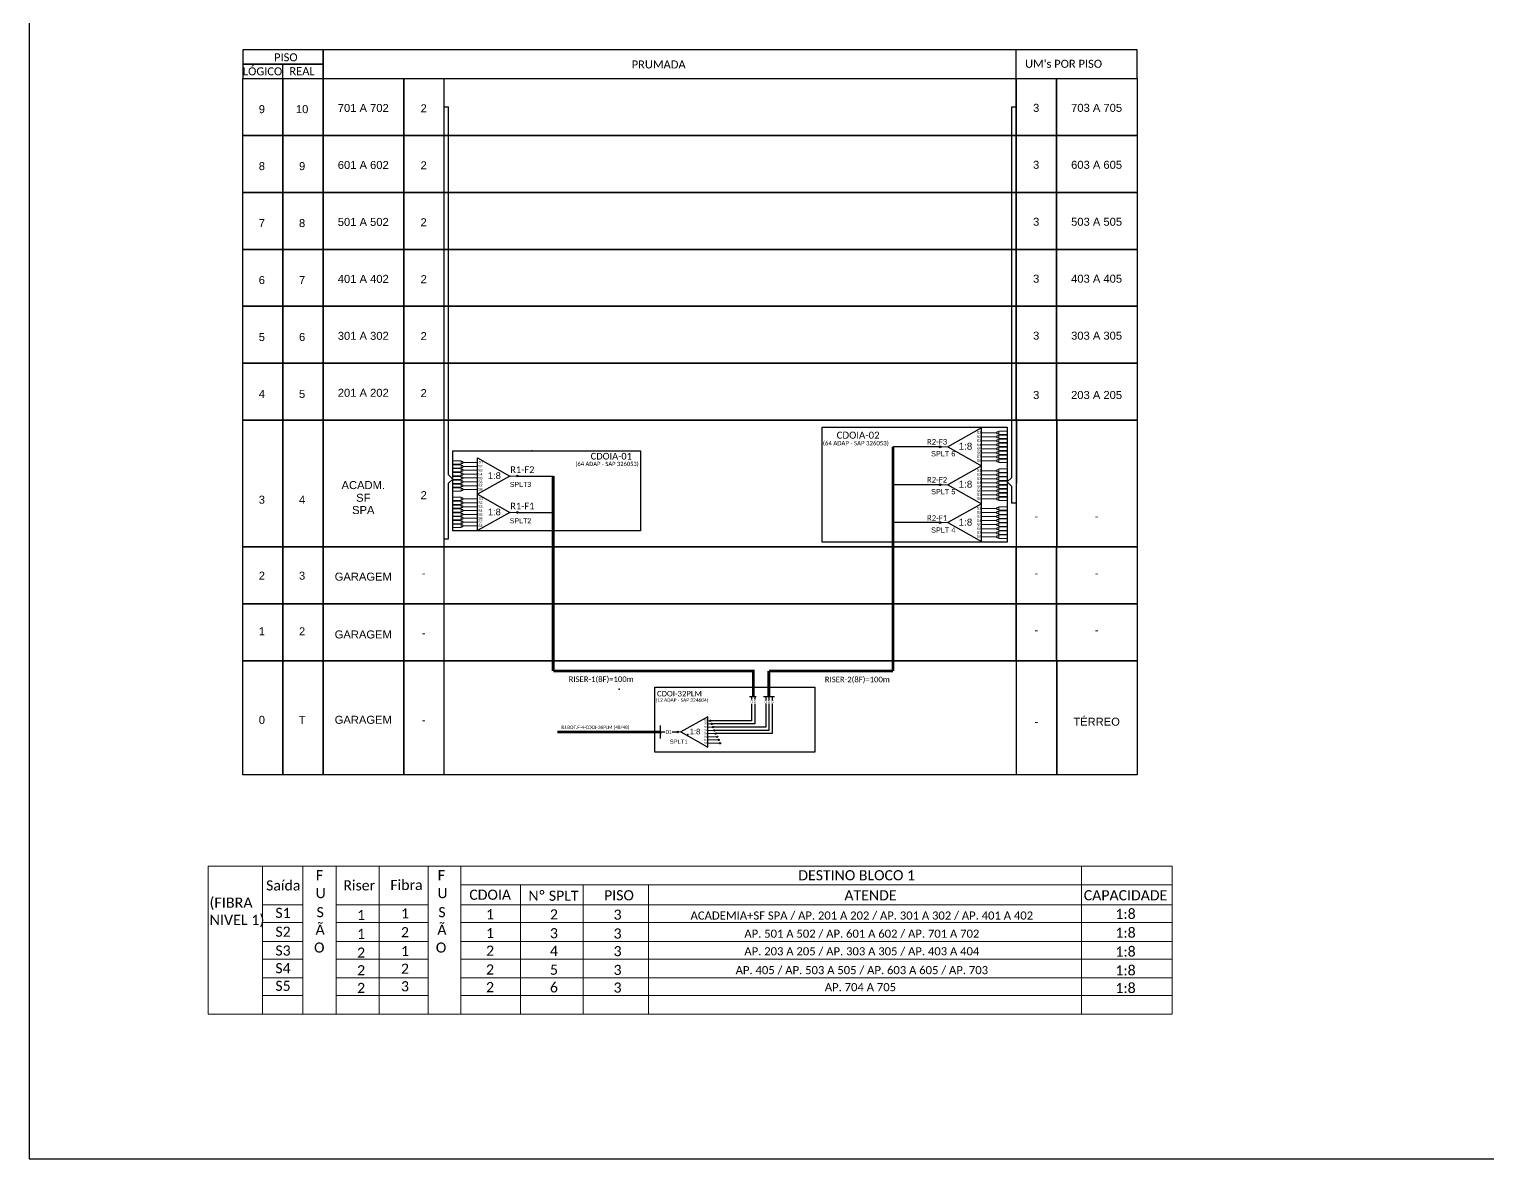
# Model space of a CAD drawing. Header units: inches. Extents: x 12732 to 16384, y 8731 to 9325.
# Drawn here: x 14629.5 to 15048.7, y 8730.9 to 9055.6 of the extents above; entities that cross this region are included whole.
import ezdxf
from ezdxf.enums import TextEntityAlignment as Align

# ---------------------------------------------------------------- set-up
doc = ezdxf.new("R2010")
doc.units = ezdxf.units.IN
doc.header["$MEASUREMENT"] = 0
doc.layers.add('(Notas)', color=7, linetype='Continuous', lineweight=0)
doc.styles.add('ARIAL', font='arial.ttf')
doc.styles.add('WMF-Calibri0', font='calibri.ttf')

# ---------------------------------------------------------------- blocks, each defined once
blk = doc.blocks.new('SPLITTER_')
blk.add_point((0, 0))
at = {"style": 'ARIAL', "flags": 4}
blk.add_attdef('SPLT', (0, -3.26), '', height=1.5, dxfattribs=at)
blk = doc.blocks.new('A$C415C251F')
at = {"color": 3}
blk.add_point((0, 0), dxfattribs=at)
blk = doc.blocks.new('LEG_CDOIA8_C-SPLT_ESQ')
at = {"color": 3, "extrusion": (0, 0, -1), "xscale": -1, "zscale": -1}
blk.add_blockref('A$C415C251F', (0, 0), dxfattribs=at)
at = {"color": 1, "style": 'WMF-Calibri0', "flags": 4}
blk.add_attdef('MODELO', text='', height=1.5, dxfattribs=at).set_placement((22.54, -4.54), align=Align.CENTER)
blk.add_attdef('CDO', (21.44, -2.61), '', height=2, dxfattribs=at)
at = {"style": 'ARIAL', "flags": 4}
blk.add_attdef('SPLITAGEM', text='', height=1.5, dxfattribs=at).set_placement((18.61, -12.59), align=Align.CENTER)
blk = doc.blocks.new('SPLT_1-8_SC-APC_ESQ')
at = {"color": 3, "lineweight": 0}
for points in [[(2.41, -3.02), (0, -3.02)], [(2.41, -4), (0, -4)], [(2.41, -4.17), (0, -4.17)], [(2.41, -3.02), (2.41, -4)], [(2.41, -4.17), (2.41, -5.16)], [(2.99, -3.51), (7.37, -3.51)], [(2.41, -5.16), (0, -5.16)], [(2.41, -5.32), (0, -5.32)], [(2.41, -6.31), (0, -6.31)], [(2.41, -6.48), (0, -6.48)], [(2.41, -7.46), (0, -7.46)], [(2.41, -7.63), (0, -7.63)], [(2.41, -8.62), (0, -8.62)], [(2.41, -5.32), (2.41, -6.31)], [(2.41, -6.48), (2.41, -7.46)], [(2.41, -7.63), (2.41, -8.62)], [(7.37, -4.66), (2.99, -4.66)], [(7.37, -5.82), (2.99, -5.82)], [(7.37, -6.97), (2.99, -6.97)], [(7.37, -8.12), (2.99, -8.12)], [(2.41, -8.78), (0, -8.78)], [(2.41, -9.77), (0, -9.77)], [(2.41, -9.94), (0, -9.94)], [(2.41, -10.92), (0, -10.92)], [(2.41, -11.09), (0, -11.09)], [(2.41, -12.08), (0, -12.08)], [(2.41, -8.78), (2.41, -9.77)], [(2.41, -9.94), (2.41, -10.92)], [(2.41, -11.09), (2.41, -12.08)], [(7.37, -9.28), (2.99, -9.28)], [(7.37, -10.43), (2.99, -10.43)], [(7.37, -11.58), (2.99, -11.58)]]:
    blk.add_lwpolyline(points, dxfattribs=at)
for points in [[(2.99, -3.22), (2.41, -3.22), (2.41, -3.8), (2.99, -3.8)], [(2.99, -4.38), (2.41, -4.38), (2.41, -4.95), (2.99, -4.95)], [(2.99, -5.53), (2.41, -5.53), (2.41, -6.1), (2.99, -6.1)], [(2.99, -6.68), (2.41, -6.68), (2.41, -7.26), (2.99, -7.26)], [(2.99, -7.84), (2.41, -7.84), (2.41, -8.41), (2.99, -8.41)], [(2.99, -8.99), (2.41, -8.99), (2.41, -9.56), (2.99, -9.56)], [(2.99, -10.14), (2.41, -10.14), (2.41, -10.72), (2.99, -10.72)], [(2.99, -11.3), (2.41, -11.3), (2.41, -11.87), (2.99, -11.87)]]:
    blk.add_lwpolyline(points, close=True, dxfattribs=at)
at = {"color": 1}
blk.add_lwpolyline([(7.37, -2.1), (17.04, -7.55), (7.37, -13), (7.37, -2.1)], dxfattribs=at)
at = {"color": 1, "lineweight": 0}
blk.add_lwpolyline([(17.04, -7.55), (19.26, -7.55)], dxfattribs=at)
at = {"color": 1, "style": 'ARIAL'}
for s, height, p in [('S2', 0.75, (7.56, -4.97)), ('S1', 0.75, (7.7, -3.78)), ('S5', 0.75, (7.55, -8.57)), ('S3', 0.75, (7.55, -6.18)), ('S4', 0.75, (7.55, -7.36)), ('1:8', 2, (10.45, -8.4)), ('S6', 0.75, (7.55, -9.69)), ('S7', 0.75, (7.55, -10.78)), ('S8', 0.75, (7.55, -11.9))]:
    blk.add_text(s, height=height, dxfattribs=at).set_placement(p)
blk = doc.blocks.new('SPLT_1-8_SC-APC')
at = {"color": 1}
blk.add_lwpolyline([(-7.37, -2.1), (-17.04, -7.55), (-7.37, -13), (-7.37, -2.1)], dxfattribs=at)
at = {"color": 3, "lineweight": 0}
for points in [[(-2.99, -3.51), (-7.37, -3.51)], [(-2.41, -3.02), (-2.41, -4)], [(-2.41, -3.02), (0, -3.02)], [(-2.41, -4), (0, -4)], [(-2.41, -4.17), (-2.41, -5.16)], [(-2.41, -4.17), (0, -4.17)], [(-7.37, -4.66), (-2.99, -4.66)], [(-7.37, -5.82), (-2.99, -5.82)], [(-7.37, -6.97), (-2.99, -6.97)], [(-7.37, -8.12), (-2.99, -8.12)], [(-2.41, -5.16), (0, -5.16)], [(-2.41, -5.32), (-2.41, -6.31)], [(-2.41, -5.32), (0, -5.32)], [(-2.41, -6.31), (0, -6.31)], [(-2.41, -6.48), (-2.41, -7.46)], [(-2.41, -6.48), (0, -6.48)], [(-2.41, -7.46), (0, -7.46)], [(-2.41, -7.63), (-2.41, -8.62)], [(-2.41, -7.63), (0, -7.63)], [(-7.37, -9.28), (-2.99, -9.28)], [(-7.37, -10.43), (-2.99, -10.43)], [(-7.37, -11.58), (-2.99, -11.58)], [(-2.41, -8.62), (0, -8.62)], [(-2.41, -8.78), (-2.41, -9.77)], [(-2.41, -8.78), (0, -8.78)], [(-2.41, -9.77), (0, -9.77)], [(-2.41, -9.94), (-2.41, -10.92)], [(-2.41, -9.94), (0, -9.94)], [(-2.41, -10.92), (0, -10.92)], [(-2.41, -11.09), (-2.41, -12.08)], [(-2.41, -11.09), (0, -11.09)], [(-2.41, -12.08), (0, -12.08)]]:
    blk.add_lwpolyline(points, dxfattribs=at)
for points in [[(-2.99, -3.22), (-2.41, -3.22), (-2.41, -3.8), (-2.99, -3.8)], [(-2.99, -4.38), (-2.41, -4.38), (-2.41, -4.95), (-2.99, -4.95)], [(-2.99, -5.53), (-2.41, -5.53), (-2.41, -6.1), (-2.99, -6.1)], [(-2.99, -6.68), (-2.41, -6.68), (-2.41, -7.26), (-2.99, -7.26)], [(-2.99, -7.84), (-2.41, -7.84), (-2.41, -8.41), (-2.99, -8.41)], [(-2.99, -8.99), (-2.41, -8.99), (-2.41, -9.56), (-2.99, -9.56)], [(-2.99, -10.14), (-2.41, -10.14), (-2.41, -10.72), (-2.99, -10.72)], [(-2.99, -11.3), (-2.41, -11.3), (-2.41, -11.87), (-2.99, -11.87)]]:
    blk.add_lwpolyline(points, close=True, dxfattribs=at)
at = {"color": 1, "lineweight": 0}
blk.add_lwpolyline([(-17.04, -7.55), (-19.26, -7.55)], dxfattribs=at)
at = {"color": 1, "style": 'ARIAL'}
for s, height, p in [('S1', 0.75, (-8.74, -3.78)), ('1:8', 2, (-13.91, -8.4)), ('S2', 0.75, (-8.74, -4.97)), ('S3', 0.75, (-8.74, -6.18)), ('S4', 0.75, (-8.74, -7.36)), ('S5', 0.75, (-8.74, -8.57)), ('S6', 0.75, (-8.74, -9.69)), ('S7', 0.75, (-8.74, -10.78)), ('S8', 0.75, (-8.74, -11.9))]:
    blk.add_text(s, height=height, dxfattribs=at).set_placement(p)

msp = doc.modelspace()

# ---------------------------------------------------------------- hatches: boundary and pattern name
h = msp.add_hatch(color=3)
h.dxf.hatch_style = 1
edge = h.paths.add_edge_path()
edge.add_arc((14891.3, 8935.55), 0.256, 0, 360)
h = msp.add_hatch(color=3)
h.dxf.hatch_style = 1
edge = h.paths.add_edge_path()
edge.add_arc((14769.76, 8927.15), 0.246, 0, 360)
h = msp.add_hatch(color=3)
h.dxf.hatch_style = 1
edge = h.paths.add_edge_path()
edge.add_arc((14891.3, 8924.65), 0.256, 0, 360)
h = msp.add_hatch(color=3)
h.dxf.hatch_style = 1
edge = h.paths.add_edge_path()
edge.add_arc((14769.76, 8916.69), 0.246, 0, 360)
h = msp.add_hatch(color=3)
h.dxf.hatch_style = 1
edge = h.paths.add_edge_path()
edge.add_arc((14891.3, 8913.76), 0.256, 0, 360)
h = msp.add_hatch(color=3)
h.dxf.hatch_style = 1
edge = h.paths.add_edge_path()
edge.add_arc((14825.22, 8856.82), 0.193, 0, 360)
h = msp.add_hatch(color=3)
h.dxf.hatch_style = 1
edge = h.paths.add_edge_path()
edge.add_arc((14825.62, 8855.9), 0.193, 0, 360)
h = msp.add_hatch(color=3)
h.dxf.hatch_style = 1
edge = h.paths.add_edge_path()
edge.add_arc((14815.9, 8853.59), 0.205, 0, 360)
h = msp.add_hatch(color=3)
h.dxf.hatch_style = 1
edge = h.paths.add_edge_path()
edge.add_arc((14826.02, 8854.98), 0.193, 0, 360)
h = msp.add_hatch(color=3)
h.dxf.hatch_style = 1
edge = h.paths.add_edge_path()
edge.add_arc((14826.42, 8854.05), 0.193, 0, 360)
h = msp.add_hatch(color=3)
h.dxf.hatch_style = 1
edge = h.paths.add_edge_path()
edge.add_arc((14826.82, 8853.13), 0.193, 0, 360)
h = msp.add_hatch(color=3)
h.dxf.hatch_style = 1
edge = h.paths.add_edge_path()
edge.add_arc((14827.22, 8852.21), 0.193, 0, 360)
h = msp.add_hatch(color=3)
h.dxf.hatch_style = 1
edge = h.paths.add_edge_path()
edge.add_arc((14827.62, 8851.29), 0.193, 0, 360)
h = msp.add_hatch(color=3)
h.dxf.hatch_style = 1
edge = h.paths.add_edge_path()
edge.add_arc((14828.02, 8850.36), 0.193, 0, 360)

# ---------------------------------------------------------------- linework, layer by layer
at = {"layer": '(Notas)', "lineweight": 0}
for p, q in [((14696.56, 8772.44), (14696.56, 8815.06)), ((14708.09, 8772.44), (14708.09, 8815.06)), ((14717.73, 8772.44), (14717.73, 8815.06)), ((14730.07, 8772.44), (14730.07, 8815.06)), ((14744.1, 8772.44), (14744.1, 8815.06)), ((14753.57, 8772.44), (14753.57, 8815.06)), ((14931.96, 8772.44), (14931.96, 8815.06)), ((14753.57, 8809.63), (14957.96, 8809.63)), ((14770.64, 8772.44), (14770.64, 8809.63)), ((14788.73, 8772.44), (14788.73, 8809.63)), ((14807.49, 8772.44), (14807.49, 8809.63)), ((14696.56, 8803.88), (14708.09, 8803.88)), ((14717.73, 8803.88), (14744.1, 8803.88)), ((14753.57, 8803.88), (14957.96, 8803.88)), ((14696.56, 8798.81), (14708.09, 8798.81)), ((14717.73, 8798.81), (14744.1, 8798.81)), ((14753.57, 8798.81), (14957.96, 8798.81)), ((14696.56, 8793.4), (14708.09, 8793.4)), ((14717.73, 8793.4), (14744.1, 8793.4)), ((14753.57, 8793.4), (14957.96, 8793.4)), ((14696.56, 8788.33), (14708.09, 8788.33)), ((14717.73, 8788.33), (14744.1, 8788.33)), ((14753.57, 8788.33), (14957.96, 8788.33)), ((14696.56, 8782.92), (14708.09, 8782.92)), ((14717.73, 8782.92), (14744.1, 8782.92)), ((14753.57, 8782.92), (14957.96, 8782.92)), ((14696.56, 8777.85), (14708.09, 8777.85)), ((14717.73, 8777.85), (14744.1, 8777.85)), ((14753.57, 8777.85), (14957.96, 8777.85)), ((14717.73, 8772.44), (14744.1, 8772.44)), ((14753.57, 8772.44), (14957.96, 8772.44))]:
    msp.add_line(p, q, dxfattribs=at)
msp.add_lwpolyline([(14680.93, 8815.06), (14957.96, 8815.06), (14957.96, 8772.44), (14680.93, 8772.44)], close=True, dxfattribs=at)
for points in [[(14629.46, 8730.9), (15468.02, 8730.9), (15468.02, 9324.9), (14629.46, 9324.9), (14629.46, 8730.9)], [(14713.98, 9041.43), (14947.92, 9041.43), (14947.92, 9049.65), (14713.98, 9049.65), (14713.98, 9049.65), (14713.98, 9041.43)], [(14913.2, 9041.43), (14913.2, 9049.65)], [(14702.4, 9041.43), (14702.4, 9045.54)], [(14810.96, 8853.59), (14810.96, 8853.05)]]:
    msp.add_lwpolyline(points)
for points in [[(14690.83, 9045.54), (14713.98, 9045.54), (14713.98, 9049.65), (14690.83, 9049.65)], [(14690.83, 9041.43), (14713.98, 9041.43), (14713.98, 9045.54), (14690.83, 9045.54)], [(14690.83, 9041.43), (14702.4, 9041.43), (14702.4, 9025.05), (14690.83, 9025.05)], [(14702.4, 9041.43), (14713.98, 9041.43), (14713.98, 9025.05), (14702.4, 9025.05)], [(14713.98, 9041.43), (14913.2, 9041.43), (14913.2, 9025.05), (14713.98, 9025.05)], [(14713.98, 9041.43), (14737.12, 9041.43), (14737.12, 9025.05), (14713.98, 9025.05)], [(14737.12, 9041.43), (14748.69, 9041.43), (14748.69, 9025.05), (14737.12, 9025.05)], [(14913.2, 9041.43), (14924.77, 9041.43), (14924.77, 9025.05), (14913.2, 9025.05)], [(14924.77, 9041.43), (14947.92, 9041.43), (14947.92, 9025.05), (14924.77, 9025.05)], [(14690.83, 9025.05), (14702.4, 9025.05), (14702.4, 9008.68), (14690.83, 9008.68)], [(14702.4, 9025.05), (14713.98, 9025.05), (14713.98, 9008.68), (14702.4, 9008.68)], [(14713.98, 9025.05), (14913.2, 9025.05), (14913.2, 9008.68), (14713.98, 9008.68)], [(14713.98, 9025.05), (14737.12, 9025.05), (14737.12, 9008.68), (14713.98, 9008.68)], [(14737.12, 9025.05), (14748.69, 9025.05), (14748.69, 9008.68), (14737.12, 9008.68)], [(14913.2, 9025.05), (14924.77, 9025.05), (14924.77, 9008.68), (14913.2, 9008.68)], [(14924.77, 9025.05), (14947.92, 9025.05), (14947.92, 9008.68), (14924.77, 9008.68)], [(14690.83, 9008.68), (14702.4, 9008.68), (14702.4, 8992.31), (14690.83, 8992.31)], [(14702.4, 9008.68), (14713.98, 9008.68), (14713.98, 8992.31), (14702.4, 8992.31)], [(14713.98, 9008.68), (14913.2, 9008.68), (14913.2, 8992.31), (14713.98, 8992.31)], [(14713.98, 9008.68), (14737.12, 9008.68), (14737.12, 8992.31), (14713.98, 8992.31)], [(14737.12, 9008.68), (14748.69, 9008.68), (14748.69, 8992.31), (14737.12, 8992.31)], [(14913.2, 9008.68), (14924.77, 9008.68), (14924.77, 8992.31), (14913.2, 8992.31)], [(14924.77, 9008.68), (14947.92, 9008.68), (14947.92, 8992.31), (14924.77, 8992.31)], [(14690.83, 8992.31), (14702.4, 8992.31), (14702.4, 8975.94), (14690.83, 8975.94)], [(14702.4, 8992.31), (14713.98, 8992.31), (14713.98, 8975.94), (14702.4, 8975.94)], [(14713.98, 8992.31), (14913.2, 8992.31), (14913.2, 8975.94), (14713.98, 8975.94)], [(14713.98, 8992.31), (14737.12, 8992.31), (14737.12, 8975.94), (14713.98, 8975.94)], [(14737.12, 8992.31), (14748.69, 8992.31), (14748.69, 8975.94), (14737.12, 8975.94)], [(14913.2, 8992.31), (14924.77, 8992.31), (14924.77, 8975.94), (14913.2, 8975.94)], [(14924.77, 8992.31), (14947.92, 8992.31), (14947.92, 8975.94), (14924.77, 8975.94)], [(14690.83, 8975.94), (14702.4, 8975.94), (14702.4, 8959.57), (14690.83, 8959.57)], [(14702.4, 8975.94), (14713.98, 8975.94), (14713.98, 8959.57), (14702.4, 8959.57)], [(14713.98, 8975.94), (14913.2, 8975.94), (14913.2, 8959.57), (14713.98, 8959.57)], [(14713.98, 8975.94), (14737.12, 8975.94), (14737.12, 8959.57), (14713.98, 8959.57)], [(14737.12, 8975.94), (14748.69, 8975.94), (14748.69, 8959.57), (14737.12, 8959.57)], [(14913.2, 8975.94), (14924.77, 8975.94), (14924.77, 8959.57), (14913.2, 8959.57)], [(14924.77, 8975.94), (14947.92, 8975.94), (14947.92, 8959.57), (14924.77, 8959.57)], [(14690.83, 8959.57), (14702.4, 8959.57), (14702.4, 8943.19), (14690.83, 8943.19)], [(14702.4, 8959.57), (14713.98, 8959.57), (14713.98, 8943.19), (14702.4, 8943.19)], [(14713.98, 8959.57), (14913.2, 8959.57), (14913.2, 8943.19), (14713.98, 8943.19)], [(14713.98, 8959.57), (14737.12, 8959.57), (14737.12, 8943.19), (14713.98, 8943.19)], [(14737.12, 8959.57), (14748.69, 8959.57), (14748.69, 8943.19), (14737.12, 8943.19)], [(14913.2, 8959.57), (14924.77, 8959.57), (14924.77, 8943.19), (14913.2, 8943.19)], [(14924.77, 8959.57), (14947.92, 8959.57), (14947.92, 8943.19), (14924.77, 8943.19)], [(14690.83, 8943.19), (14702.4, 8943.19), (14702.4, 8906.78), (14690.83, 8906.78)], [(14702.4, 8943.19), (14713.98, 8943.19), (14713.98, 8906.78), (14702.4, 8906.78)], [(14713.98, 8943.19), (14913.23, 8943.19), (14913.2, 8906.78), (14713.98, 8906.78)], [(14713.98, 8943.19), (14737.12, 8943.19), (14737.12, 8906.78), (14713.98, 8906.78)], [(14737.12, 8943.19), (14748.69, 8943.19), (14748.69, 8906.78), (14737.12, 8906.78)], [(14913.23, 8943.19), (14924.81, 8943.19), (14924.81, 8906.78), (14913.23, 8906.78)], [(14924.81, 8943.19), (14947.95, 8943.19), (14947.95, 8906.78), (14924.81, 8906.78)], [(14690.83, 8906.78), (14702.4, 8906.78), (14702.4, 8890.41), (14690.83, 8890.41)], [(14702.4, 8906.78), (14713.98, 8906.78), (14713.98, 8890.41), (14702.4, 8890.41)], [(14713.98, 8906.78), (14913.2, 8906.78), (14913.2, 8890.41), (14713.98, 8890.41)], [(14713.98, 8906.78), (14737.12, 8906.78), (14737.12, 8890.41), (14713.98, 8890.41)], [(14737.12, 8906.78), (14748.69, 8906.78), (14748.69, 8890.41), (14737.12, 8890.41)], [(14913.2, 8906.78), (14924.77, 8906.78), (14924.77, 8890.41), (14913.2, 8890.41)], [(14924.77, 8906.78), (14947.92, 8906.78), (14947.92, 8890.41), (14924.77, 8890.41)], [(14690.83, 8890.41), (14702.4, 8890.41), (14702.4, 8874.04), (14690.83, 8874.04)], [(14702.4, 8890.41), (14713.98, 8890.41), (14713.98, 8874.04), (14702.4, 8874.04)], [(14713.98, 8890.41), (14913.2, 8890.41), (14913.2, 8874.04), (14713.98, 8874.04)], [(14713.98, 8890.41), (14737.12, 8890.41), (14737.12, 8874.04), (14713.98, 8874.04)], [(14737.12, 8890.41), (14748.69, 8890.41), (14748.69, 8874.04), (14737.12, 8874.04)], [(14913.2, 8890.41), (14924.77, 8890.41), (14924.77, 8874.04), (14913.2, 8874.04)], [(14924.77, 8890.41), (14947.92, 8890.41), (14947.92, 8874.04), (14924.77, 8874.04)], [(14690.83, 8874.04), (14702.4, 8874.04), (14702.4, 8841.3), (14690.83, 8841.3)], [(14702.4, 8874.04), (14713.98, 8874.04), (14713.98, 8841.3), (14702.4, 8841.3)], [(14713.98, 8874.04), (14913.2, 8874.04), (14913.2, 8841.3), (14713.98, 8841.3)], [(14713.98, 8874.04), (14737.12, 8874.04), (14737.12, 8841.3), (14713.98, 8841.3)], [(14737.12, 8874.04), (14748.69, 8874.04), (14748.69, 8841.3), (14737.12, 8841.3)], [(14913.23, 8874.04), (14924.81, 8874.04), (14924.81, 8841.3), (14913.23, 8841.3)], [(14924.81, 8874.04), (14947.95, 8874.04), (14947.95, 8841.3), (14924.81, 8841.3)]]:
    msp.add_lwpolyline(points, close=True)
at = {"color": 3}
for points in [[(14748.69, 9033.24), (14750.02, 9033.24)], [(14748.69, 8909.13), (14750.01, 8909.13), (14750.02, 8925.08), (14751.27, 8926.29), (14750.02, 8927.5), (14750.02, 9033.24)], [(14911.88, 8926.7), (14911.88, 9033.24)], [(14911.88, 9033.24), (14911.88, 9033.24), (14911.88, 9033.24), (14911.88, 9033.24), (14913.2, 9033.24)], [(14911.88, 8924.17), (14910.56, 8925.44), (14911.88, 8926.7)], [(14913.2, 8919.32), (14911.88, 8919.32), (14911.88, 8924.17)], [(14810.96, 8853.59), (14812.15, 8853.59)], [(14814.25, 8853.59), (14815.9, 8853.59), (14815.9, 8853.59)]]:
    msp.add_lwpolyline(points, dxfattribs=at)
at = {"color": 1}
for points in [[(14857.43, 8941.22), (14910.56, 8941.22), (14910.56, 8908.12), (14857.43, 8908.12)], [(14751.27, 8934.39), (14805.21, 8934.39), (14805.21, 8911.38), (14751.27, 8911.38)], [(14809.25, 8866.43), (14855.32, 8866.43), (14855.32, 8847.83), (14809.25, 8847.83)]]:
    msp.add_lwpolyline(points, close=True, dxfattribs=at)
at = {"color": 6, "const_width": 0.8}
for points in [[(14877.76, 8935.55), (14877.76, 8871.13)], [(14842.08, 8863.75), (14842.08, 8871.13)], [(14842.08, 8871.13), (14877.76, 8871.13)]]:
    msp.add_lwpolyline(points, dxfattribs=at)
at = {"color": 6}
for points in [[(14891.3, 8935.55), (14877.76, 8935.55)], [(14891.3, 8924.65), (14877.76, 8924.65)], [(14891.3, 8913.76), (14877.76, 8913.76)], [(14840.56, 8863.75), (14843.66, 8863.75)], [(14841.16, 8863.75), (14841.16, 8862.74)], [(14841.97, 8863.75), (14843.66, 8863.75)], [(14842.08, 8863.75), (14842.08, 8862.74)], [(14843.01, 8863.75), (14843.01, 8862.74)], [(14841.16, 8861.69), (14841.16, 8854.98)], [(14842.08, 8861.69), (14842.08, 8854.05)], [(14843.01, 8861.69), (14843.01, 8853.13)], [(14841.16, 8854.98), (14826.02, 8854.98)], [(14842.08, 8854.05), (14826.42, 8854.05)], [(14843.01, 8853.13), (14826.82, 8853.13)]]:
    msp.add_lwpolyline(points, dxfattribs=at)
at = {"color": 5}
for points in [[(14769.76, 8927.15), (14780.09, 8927.15)], [(14769.76, 8916.69), (14780.09, 8916.69)], [(14836.52, 8863.75), (14838.44, 8863.75)], [(14837.12, 8863.75), (14837.12, 8862.88)], [(14838.05, 8863.75), (14838.05, 8862.88)], [(14837.12, 8861.57), (14837.12, 8856.82), (14825.22, 8856.82)], [(14838.05, 8861.57), (14838.05, 8855.9), (14825.62, 8855.9)]]:
    msp.add_lwpolyline(points, dxfattribs=at)
at = {"color": 5, "const_width": 0.8}
for points in [[(14780.09, 8927.15), (14780.09, 8871.13)], [(14837.58, 8863.75), (14837.58, 8871.13), (14780.09, 8871.13)]]:
    msp.add_lwpolyline(points, dxfattribs=at)
at = {"color": 1}
for points in [[(14810.96, 8851.67), (14810.96, 8855.44)], [(14824.52, 8857.95), (14816.79, 8853.59), (14824.52, 8849.23), (14824.52, 8857.95)]]:
    msp.add_lwpolyline(points, dxfattribs=at)
at = {"color": 7, "lineweight": 0}
for points in [[(14825.22, 8856.82), (14824.52, 8856.82)], [(14824.52, 8855.9), (14825.62, 8855.9)], [(14824.52, 8854.98), (14826.02, 8854.98)], [(14824.52, 8854.05), (14826.42, 8854.05)], [(14824.52, 8853.13), (14826.82, 8853.13)], [(14824.52, 8852.21), (14827.22, 8852.21)], [(14824.52, 8851.29), (14827.62, 8851.29)], [(14824.52, 8850.36), (14828.02, 8850.36)]]:
    msp.add_lwpolyline(points, dxfattribs=at)
at = {"color": 1, "const_width": 0.8}
msp.add_lwpolyline([(14781.25, 8853.56), (14810.96, 8853.56)], dxfattribs=at)
at = {"color": 1, "lineweight": 0}
msp.add_lwpolyline([(14816.79, 8853.59), (14815.01, 8853.59)], dxfattribs=at)
at = {"color": 3}
for centre, radius in [((14891.3, 8935.55), 0.256), ((14769.76, 8927.15), 0.246), ((14891.3, 8924.65), 0.256), ((14769.76, 8916.69), 0.246), ((14891.3, 8913.76), 0.256), ((14825.22, 8856.82), 0.193), ((14825.62, 8855.9), 0.193), ((14815.9, 8853.59), 0.205), ((14826.02, 8854.98), 0.193), ((14826.42, 8854.05), 0.193), ((14826.82, 8853.13), 0.193), ((14827.22, 8852.21), 0.193), ((14827.62, 8851.29), 0.193), ((14828.02, 8850.36), 0.193)]:
    msp.add_circle(centre, radius, dxfattribs=at)

# ---------------------------------------------------------------- block references
for name, p in [('SPLT_1-8_SC-APC', (14910.56, 8943.1)), ('SPLT_1-8_SC-APC', (14910.56, 8932.2)), ('A$C415C251F', (14910.56, 8930)), ('SPLT_1-8_SC-APC', (14910.56, 8921.3)), ('A$C415C251F', (14910.56, 8921.3))]:
    msp.add_blockref(name, p, dxfattribs=at)
at = {"xscale": 0.9599999999991269, "yscale": 0.9599999999991269, "zscale": 0.9600000000002182}
for p in [(14751.27, 8934.39), (14751.27, 8923.93)]:
    msp.add_blockref('SPLT_1-8_SC-APC_ESQ', p, dxfattribs=at)
at = {"color": 3}
ref = msp.add_blockref('LEG_CDOIA8_C-SPLT_ESQ', (14773.93, 8934.39), dxfattribs=dict(at, xscale=0.9599999999991269, yscale=0.9599999999991269, zscale=0.9600000000002182))
ref.add_attrib('CDO', 'CDOIA-01', (14790.86, 8931.89), dxfattribs={"color": 1, "height": 1.92, "style": 'WMF-Calibri0'})
ref.add_attrib('MODELO', '(64 ADAP - SAP 326053)', dxfattribs={"color": 1, "height": 1.2, "style": 'WMF-Calibri0'}).set_placement((14795.57, 8930.04), align=Align.CENTER)
ref = msp.add_blockref('SPLITTER_', (14767.62, 8927.15), dxfattribs=dict(xscale=0.9599999999991269, yscale=0.9599999999991269, zscale=0.9600000000002182))
ref.add_attrib('SPLT', 'SPLT3', (14767.62, 8924.02), dxfattribs={"height": 1.44, "style": 'ARIAL'})
ref = msp.add_blockref('SPLITTER_', (14767.62, 8916.69), dxfattribs=dict(xscale=0.9599999999991269, yscale=0.9599999999991269, zscale=0.9600000000002182))
ref.add_attrib('SPLT', 'SPLT2', (14767.62, 8913.56), dxfattribs={"height": 1.44, "style": 'ARIAL'})
ref = msp.add_blockref('LEG_CDOIA8_C-SPLT_ESQ', (14799.07, 8865.89), dxfattribs=dict(at, xscale=0.7999999999992724, yscale=0.7999999999992724, zscale=0.8000000000001819))
ref.add_attrib('CDO', 'CDOI-32PLM', (14809.92, 8863.8), dxfattribs={"color": 1, "height": 1.6, "style": 'WMF-Calibri0'})
ref.add_attrib('MODELO', '(12 ADAP - SAP 324604)', dxfattribs={"color": 1, "height": 1, "style": 'WMF-Calibri0'}).set_placement((14817.11, 8862.26), align=Align.CENTER)
ref = msp.add_blockref('SPLITTER_', (14818.83, 8852.82), dxfattribs=dict(xscale=-0.7999999999992724, yscale=0.7999999999992724, zscale=0.8))
ref.add_attrib('SPLT', 'SPLT1', (14813.61, 8850.21), dxfattribs={"height": 1.2, "style": 'ARIAL'})

# ---------------------------------------------------------------- texts
at = {"style": 'WMF-Calibri0'}
for s, p in [('     PISO', (14695.79, 9046.35)), ('  LÓGICO', (14689.25, 9042.32)), ('    REAL', (14701.01, 9042.37)), ('PRUMADA', (14802.64, 9044.3)), ("UM's POR PISO", (14915.73, 9044.49))]:
    msp.add_text(s, height=2.3, dxfattribs=at).set_placement(p)
at = {"style": 'ARIAL'}
for s, height, p in [('9', 2.3, (14696.34, 9032.6)), ('10', 2.3, (14707.91, 9032.6)), ('701 A 702', 2.3, (14725.49, 9032.94)), ('2', 2.3, (14742.85, 9032.84)), ('3', 2.3, (14918.92, 9032.98)), ('703 A 705', 2.3, (14936.28, 9032.98)), ('8', 2.3, (14696.34, 9016.23)), ('9', 2.3, (14707.91, 9016.23)), ('601 A 602', 2.3, (14725.49, 9016.56)), ('2', 2.3, (14742.85, 9016.47)), ('3', 2.3, (14918.92, 9016.61)), ('603 A 605', 2.3, (14936.28, 9016.61)), ('7', 2.3, (14696.34, 8999.86)), ('8', 2.3, (14707.91, 8999.86)), ('501 A 502', 2.3, (14725.49, 9000.19)), ('2', 2.3, (14742.85, 9000.1)), ('3', 2.3, (14918.92, 9000.24)), ('503 A 505', 2.3, (14936.28, 9000.24)), ('6', 2.3, (14696.34, 8983.48)), ('7', 2.3, (14707.91, 8983.48)), ('401 A 402', 2.3, (14725.49, 8983.82)), ('2', 2.3, (14742.85, 8983.73)), ('3', 2.3, (14918.92, 8983.87)), ('403 A 405', 2.3, (14936.28, 8983.87)), ('301 A 302', 2.3, (14725.49, 8967.45)), ('2', 2.3, (14742.85, 8967.36)), ('3', 2.3, (14918.92, 8967.5)), ('303 A 305', 2.3, (14936.28, 8967.5)), ('5', 2.3, (14696.34, 8967.11)), ('6', 2.3, (14707.91, 8967.11)), ('4', 2.3, (14696.34, 8950.74)), ('5', 2.3, (14707.91, 8950.74)), ('201 A 202', 2.3, (14725.49, 8951.08)), ('2', 2.3, (14742.85, 8950.99)), ('3', 2.3, (14918.92, 8950.44)), ('203 A 205', 2.3, (14936.28, 8950.44)), ('ACADM.', 2.3, (14725.49, 8924.55)), ('2', 2.3, (14742.85, 8921.65)), ('3', 2.3, (14696.34, 8920.35)), ('4', 2.3, (14707.91, 8920.35)), ('SPA', 2.3, (14725.49, 8917.38)), ('SF', 2.3, (14725.49, 8920.9)), ('-', 2.3, (14918.92, 8915.63)), ('-', 2.3, (14936.28, 8915.63)), ('2', 2.3, (14696.34, 8898.51)), ('3', 2.3, (14707.91, 8898.51)), ('GARAGEM', 2.3, (14725.49, 8898.23)), ('-', 2.3, (14742.85, 8899.26)), ('-', 2.3, (14918.92, 8899.26)), ('-', 2.3, (14936.28, 8899.26)), ('1', 2.3, (14696.34, 8882.51)), ('2', 2.3, (14707.91, 8882.51)), ('GARAGEM', 2.3, (14725.49, 8881.62)), ('-', 2.3, (14742.85, 8882.05)), ('-', 2.3, (14918.92, 8882.89)), ('-', 2.3, (14936.28, 8882.89)), ('0', 2.3, (14696.34, 8857.07)), ('T', 2.3, (14707.91, 8857.07)), ('GARAGEM', 2.3, (14725.49, 8857.09)), ('-', 2.3, (14742.85, 8857.07)), ('-', 2.3, (14918.92, 8856.54)), ('TÉRREO', 2.3, (14936.28, 8856.54)), ('01', 1.2, (14813.32, 8853.6))]:
    msp.add_text(s, height=height, dxfattribs=at).set_placement(p, align=Align.MIDDLE_CENTER)
at = {"color": 1}
for s, height, style, p in [('CDOIA-02', 2, 'WMF-Calibri0', (14861.56, 8937.9)), ('RJ.BOT.F-4-CDOI-36PLM (48/48) ', 0.96, 'WMF-Calibri0', (14782.44, 8854.46)), ('S1', 0.6, 'ARIAL', (14823.43, 8856.6)), ('S2', 0.6, 'ARIAL', (14823.43, 8855.66)), ('S3', 0.6, 'ARIAL', (14823.43, 8854.69)), ('1:8', 1.6, 'ARIAL', (14819.29, 8852.91)), ('S4', 0.6, 'ARIAL', (14823.43, 8853.74)), ('S5', 0.6, 'ARIAL', (14823.43, 8852.77)), ('S6', 0.6, 'ARIAL', (14823.43, 8851.88)), ('S7', 0.6, 'ARIAL', (14823.43, 8851)), ('S8', 0.6, 'ARIAL', (14823.43, 8850.11))]:
    msp.add_text(s, height=height, dxfattribs=dict(at, style=style)).set_placement(p)
at = {"color": 1, "style": 'WMF-Calibri0'}
msp.add_text('(64 ADAP - SAP 326053)', height=1.25, dxfattribs=at).set_placement((14867.07, 8935.97), align=Align.CENTER)
at = {"color": 6, "style": 'WMF-Calibri0'}
for s, p in [('R2-F3', (14887.54, 8936.19)), ('R2-F2', (14887.54, 8925.29)), ('R2-F1', (14887.54, 8914.3)), ('RISER-2(8F)=100m', (14858.16, 8867.87))]:
    msp.add_text(s, height=1.6, dxfattribs=at).set_placement(p)
at = {"style": 'ARIAL'}
for s, p in [('SPLT 6', (14892.2, 8932.81)), ('SPLT 5', (14892.2, 8921.91)), ('SPLT 4', (14892.2, 8910.88))]:
    msp.add_text(s, height=1.5, dxfattribs=at).set_placement(p, align=Align.CENTER)
at = {"color": 5, "style": 'WMF-Calibri0'}
for s, height, p in [('R1-F2', 1.92, (14767.74, 8928.03)), ('R1-F1', 1.92, (14767.74, 8917.57)), ('RISER-1(8F)=100m', 1.6, (14784.53, 8867.95))]:
    msp.add_text(s, height=height, dxfattribs=at).set_placement(p)
at = {"style": 'ARIAL'}
for s, p in [('01', (14837.12, 8862.28)), ('02', (14838.1, 8862.28)), ('01', (14841.15, 8862.28)), ('02', (14842.14, 8862.28)), ('03', (14843.06, 8862.28))]:
    msp.add_text(s, height=0.6, rotation=90, dxfattribs=at).set_placement(p, align=Align.MIDDLE_CENTER)
at = {"color": 7, "linetype": 'Continuous', "lineweight": 0, "style": 'WMF-Calibri0'}
for s, height, p in [('F', 2.91, (14712.92, 8812.43)), ('F', 2.91, (14747.93, 8812.43)), ('DESTINO BLOCO 1 ', 2.9106, (14867.82, 8812.41)), ('Saída', 2.911, (14702.49, 8809.49)), ('Riser', 2.911, (14724.33, 8809.5)), ('Fibra', 2.911, (14737.91, 8809.62)), ('U', 2.91, (14713.25, 8807.28)), ('U', 2.91, (14748.26, 8807.28)), ('CDOIA', 2.911, (14761.97, 8806.81)), ('Nº SPLT', 2.911, (14780.17, 8806.52)), ('PISO', 2.911, (14798.99, 8806.65)), ('ATENDE', 2.911, (14871.28, 8806.66)), ('CAPACIDADE', 2.911, (14944.6, 8806.66)), ('S1', 2.911, (14702.42, 8801.59)), ('S', 2.91, (14713.1, 8801.8)), ('1', 2.91, (14724.87, 8801)), ('1', 2.91, (14737.48, 8801.46)), ('S', 2.91, (14748.11, 8801.8)), ('1', 2.91, (14761.94, 8801.21)), ('2', 2.91, (14780.3, 8801.15)), ('3', 2.91, (14798.59, 8801.08)), ('ACADEMIA+SF SPA / AP. 201 A 202 / AP. 301 A 302 / AP. 401 A 402', 2.3284, (14868.8, 8800.83)), ('1:8', 2.911, (14944.6, 8801.32)), ('S2', 2.911, (14702.42, 8796.18)), ('Ã', 2.91, (14713.09, 8796.78)), ('1', 2.91, (14724.87, 8795.58)), ('2', 2.91, (14737.48, 8796.04)), ('Ã', 2.91, (14748.1, 8796.78)), ('1', 2.91, (14761.94, 8795.8)), ('3', 2.91, (14780.3, 8795.74)), ('3', 2.91, (14798.59, 8795.67)), ('AP. 501 A 502 / AP. 601 A 602 / AP. 701 A 702', 2.3284, (14868.8, 8795.62)), ('1:8', 2.911, (14944.6, 8795.91)), ('O', 2.91, (14712.84, 8791.63)), ('O', 2.91, (14747.85, 8791.63)), ('S3', 2.911, (14702.42, 8790.77)), ('2', 2.91, (14724.87, 8790.17)), ('1', 2.91, (14737.48, 8790.63)), ('2', 2.91, (14761.94, 8790.73)), ('4', 2.91, (14780.3, 8790.67)), ('3', 2.91, (14798.59, 8790.6)), ('AP. 203 A 205 / AP. 303 A 305 / AP. 403 A 404', 2.3284, (14868.8, 8790.55)), ('1:8', 2.911, (14944.6, 8790.49)), ('S4', 2.911, (14702.42, 8785.7)), ('2', 2.91, (14724.87, 8785.1)), ('2', 2.91, (14737.48, 8785.56)), ('2', 2.91, (14761.94, 8785.32)), ('5', 2.91, (14780.3, 8785.26)), ('3', 2.91, (14798.59, 8785.19)), ('AP. 405 / AP. 503 A 505 / AP. 603 A 605 / AP. 703', 2.3284, (14868.8, 8785.14)), ('1:8', 2.911, (14944.6, 8785.08)), ('S5', 2.911, (14702.42, 8780.62)), ('2', 2.91, (14724.87, 8780.03)), ('3', 2.91, (14737.48, 8780.49)), ('2', 2.91, (14761.94, 8780.25)), ('6', 2.91, (14780.3, 8780.19)), ('3', 2.91, (14798.59, 8780.12)), ('AP. 704 A 705 ', 2.3284, (14868.8, 8780.24)), ('1:8', 2.911, (14944.6, 8780.01))]:
    msp.add_text(s, height=height, dxfattribs=at).set_placement(p, align=Align.MIDDLE_CENTER)
at = {"color": 7, "insert": (14681.3, 8806.01), "char_height": 2.9659, "width": 16.8313, "attachment_point": 1, "style": 'WMF-Calibri0'}
msp.add_mtext('(FIBRA NIVEL 1)', dxfattribs=at)

doc.saveas('drawing.dxf')
